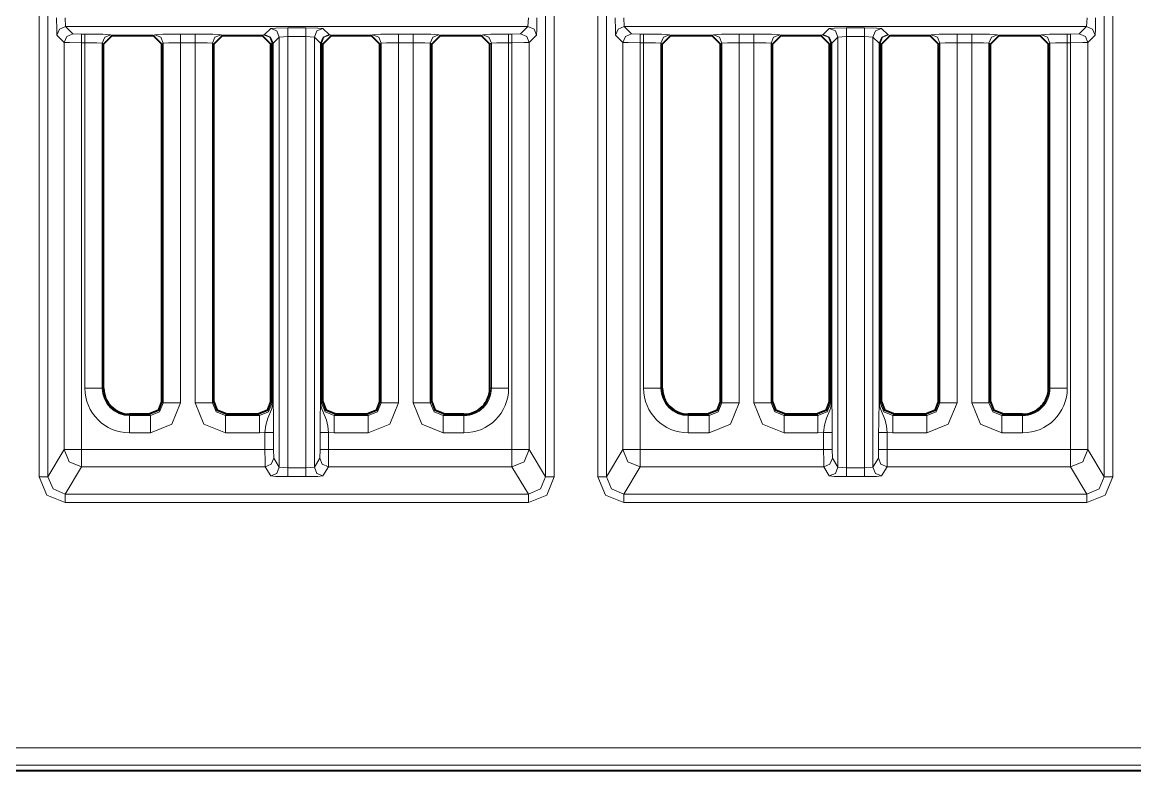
# Model space of a CAD drawing. Header units: millimetres. Extents: x 0 to 2941, y -405 to 1422.
# Drawn here: x 450.8 to 515.1, y 125.7 to 169 of the extents above; entities that cross this region are included whole.
import ezdxf

# ---------------------------------------------------------------- set-up
doc = ezdxf.new("R2010")
doc.units = ezdxf.units.MM
doc.layers.add('FINE', color=9, linetype='Continuous')
doc.layers.add('OUTLINE', color=7, linetype='Continuous')

msp = doc.modelspace()

# ---------------------------------------------------------------- linework, layer by layer
at = {"layer": 'FINE', "lineweight": 9}
for p, q in [((481.054, 196.178), (481.054, 142.712)), ((481.553, 142.712), (481.553, 196.033)), ((484.579, 142.712), (484.579, 196.178)), ((513.853, 142.712), (513.853, 196.033)), ((453.303, 168.755), (453.278, 169.255)), ((480.055, 169.255), (480.03, 168.755)), ((485.603, 168.755), (485.578, 169.255)), ((512.356, 169.255), (512.33, 168.755)), ((453.303, 168.755), (480.03, 168.755)), ((453.723, 168.335), (453.303, 168.755)), ((468.539, 168.293), (468.182, 168.651)), ((485.603, 168.755), (512.33, 168.755)), ((486.023, 168.335), (485.603, 168.755)), ((497.457, 168.651), (497.1, 168.293)), ((500.839, 168.293), (500.482, 168.651)), ((512.33, 168.755), (511.91, 168.335)), ((452.803, 168.256), (453.223, 167.835)), ((458.452, 168.285), (458.37, 168.244)), ((460.79, 168.323), (459.95, 168.323)), ((464.752, 168.285), (464.67, 168.244)), ((465.657, 168.151), (466.157, 168.176)), ((466.157, 143.217), (466.157, 168.176)), ((466.157, 168.176), (467.182, 168.176)), ((467.182, 168.176), (467.182, 143.217)), ((467.182, 168.176), (467.682, 168.151)), ((467.682, 168.151), (468.04, 167.794)), ((468.588, 168.285), (468.539, 168.293)), ((468.67, 168.244), (468.588, 168.285)), ((471.052, 168.285), (470.97, 168.244)), ((473.39, 168.323), (472.55, 168.323)), ((474.97, 168.244), (474.888, 168.285)), ((477.417, 168.285), (477.335, 168.244)), ((479.11, 168.323), (478.915, 168.323)), ((480.11, 167.835), (480.53, 168.256)), ((485.103, 168.256), (485.523, 167.835)), ((486.523, 168.323), (486.023, 168.335)), ((486.719, 168.323), (486.523, 168.323)), ((490.752, 168.285), (490.67, 168.244)), ((493.09, 168.323), (492.25, 168.323)), ((494.67, 168.244), (494.588, 168.285)), ((497.052, 168.285), (496.97, 168.244)), ((497.1, 168.293), (497.052, 168.285)), ((497.6, 167.794), (497.957, 168.151)), ((497.957, 168.151), (498.457, 168.176)), ((497.957, 168.151), (497.957, 143.259)), ((498.457, 143.217), (498.457, 168.176)), ((498.457, 168.176), (499.483, 168.176)), ((499.483, 168.176), (499.483, 143.217)), ((499.483, 168.176), (499.982, 168.151)), ((499.982, 143.259), (499.982, 168.151)), ((499.982, 168.151), (500.34, 167.794)), ((500.888, 168.285), (500.839, 168.293)), ((500.97, 168.244), (500.888, 168.285)), ((503.352, 168.285), (503.27, 168.244)), ((507.27, 168.244), (507.187, 168.285)), ((509.717, 168.285), (509.635, 168.244)), ((511.41, 168.323), (511.215, 168.323)), ((511.91, 168.335), (511.41, 168.323)), ((512.41, 167.835), (512.83, 168.256)), ((453.223, 167.835), (453.223, 144.285)), ((454.223, 144.285), (454.223, 167.823)), ((454.223, 167.823), (454.419, 167.823)), ((454.419, 167.823), (454.419, 147.828)), ((455.417, 147.828), (455.417, 167.785)), ((455.417, 167.785), (455.498, 167.745)), ((458.87, 167.745), (458.951, 167.785)), ((460.79, 167.823), (460.79, 146.995)), ((461.788, 146.995), (461.788, 167.785)), ((461.788, 167.785), (461.87, 167.745)), ((465.17, 167.745), (465.251, 167.785)), ((465.251, 167.785), (465.283, 167.794)), ((465.251, 167.785), (465.251, 146.995)), ((465.283, 167.794), (465.283, 146.995)), ((465.3, 146.995), (465.3, 167.794)), ((468.04, 167.794), (468.04, 146.995)), ((468.056, 146.995), (468.056, 167.794)), ((468.056, 167.794), (468.088, 167.785)), ((468.088, 146.995), (468.088, 167.785)), ((468.088, 167.785), (468.17, 167.745)), ((471.47, 167.745), (471.551, 167.785)), ((472.55, 146.995), (472.55, 167.823)), ((474.388, 146.995), (474.388, 167.785)), ((474.388, 167.785), (474.47, 167.745)), ((478.915, 147.828), (478.915, 167.823)), ((480.11, 144.285), (480.11, 167.835)), ((485.523, 167.835), (485.523, 144.285)), ((486.523, 144.285), (486.523, 167.823)), ((486.523, 167.823), (486.719, 167.823)), ((486.719, 167.823), (486.719, 147.828)), ((491.17, 167.745), (491.251, 167.785)), ((491.251, 167.785), (491.251, 146.995)), ((492.25, 167.823), (493.09, 167.823)), ((492.25, 146.995), (492.25, 167.823)), ((493.09, 167.823), (493.09, 146.995)), ((494.088, 146.995), (494.088, 167.785)), ((494.088, 167.785), (494.17, 167.745)), ((497.47, 167.745), (497.551, 167.785)), ((497.551, 167.785), (497.583, 167.794)), ((497.551, 167.785), (497.551, 146.995)), ((497.583, 167.794), (497.583, 146.995)), ((497.6, 146.995), (497.6, 167.794)), ((500.34, 167.794), (500.34, 146.995)), ((500.356, 146.995), (500.356, 167.794)), ((500.356, 167.794), (500.388, 167.785)), ((500.388, 167.785), (500.47, 167.745)), ((500.388, 146.995), (500.388, 167.785)), ((504.85, 146.995), (504.85, 167.823)), ((504.85, 167.823), (505.69, 167.823)), ((505.69, 167.823), (505.69, 146.995)), ((510.135, 167.745), (510.216, 167.785)), ((510.216, 167.785), (510.216, 147.828)), ((511.215, 147.828), (511.215, 167.823)), ((455.498, 147.828), (455.417, 147.828)), ((477.916, 147.828), (477.835, 147.828)), ((510.216, 147.828), (510.135, 147.828)), ((461.87, 147.077), (461.788, 146.995)), ((465.251, 146.995), (465.17, 147.077)), ((468.17, 147.077), (468.088, 146.995)), ((474.47, 147.077), (474.388, 146.995)), ((491.251, 146.995), (491.17, 147.077)), ((494.17, 147.077), (494.088, 146.995)), ((497.551, 146.995), (497.47, 147.077)), ((500.47, 147.077), (500.388, 146.995)), ((503.851, 146.995), (503.77, 147.077)), ((456.998, 146.246), (456.998, 146.328)), ((464.421, 146.328), (464.502, 146.246)), ((468.837, 146.246), (468.919, 146.328)), ((470.802, 146.246), (468.837, 146.246)), ((470.721, 146.328), (470.802, 146.246)), ((476.335, 146.328), (476.335, 146.246)), ((494.837, 146.246), (494.919, 146.328)), ((496.802, 146.246), (494.837, 146.246)), ((496.721, 146.328), (496.802, 146.246)), ((501.137, 146.246), (501.219, 146.328)), ((503.102, 146.246), (501.137, 146.246)), ((503.021, 146.328), (503.102, 146.246)), ((507.437, 146.246), (507.519, 146.328)), ((508.635, 146.246), (507.437, 146.246)), ((508.635, 146.328), (508.635, 146.246)), ((456.998, 145.248), (458.202, 145.248)), ((462.537, 145.248), (464.502, 145.248)), ((464.502, 145.248), (464.829, 145.278)), ((465.329, 144.285), (465.329, 145.278)), ((468.837, 145.248), (470.802, 145.248)), ((489.299, 145.248), (490.502, 145.248)), ((494.837, 145.248), (496.802, 145.248)), ((496.802, 145.248), (497.129, 145.278)), ((497.129, 145.278), (497.129, 144.285)), ((497.629, 144.285), (497.629, 145.278)), ((500.31, 145.278), (500.31, 144.285)), ((500.81, 144.285), (500.81, 145.278)), ((500.81, 145.278), (501.137, 145.248)), ((507.437, 145.248), (508.635, 145.248)), ((465.341, 143.786), (465.329, 144.285)), ((479.11, 144.285), (468.51, 144.285)), ((481.054, 142.712), (480.11, 144.285)), ((485.523, 144.285), (484.579, 142.712)), ((497.129, 144.285), (486.523, 144.285)), ((497.641, 143.786), (497.629, 144.285)), ((500.31, 144.285), (500.298, 143.786)), ((511.41, 144.285), (500.81, 144.285)), ((465.657, 143.259), (465.341, 143.786)), ((497.957, 143.259), (497.641, 143.786)), ((500.298, 143.786), (499.982, 143.259)), ((453.279, 141.711), (454.223, 143.286)), ((454.223, 143.286), (464.842, 143.286)), ((464.842, 143.286), (465.157, 142.76)), ((466.157, 143.217), (465.657, 143.259)), ((467.182, 143.217), (466.157, 143.217)), ((467.682, 143.259), (467.182, 143.217)), ((497.141, 143.286), (497.457, 142.76)), ((498.457, 143.217), (497.957, 143.259)), ((499.483, 143.217), (498.457, 143.217)), ((499.982, 143.259), (499.483, 143.217)), ((500.482, 142.76), (500.798, 143.286)), ((466.157, 142.717), (467.182, 142.717)), ((498.457, 142.717), (499.483, 142.717)), ((681.54, 127.031), (131.567, 127.031))]:
    msp.add_line(p, q, dxfattribs=at)
for points in [[(451.78, 196.033), (451.78, 142.712), (452.219, 141.651), (453.279, 141.212)], [(453.223, 144.285), (452.28, 142.712), (452.28, 196.178)], [(484.08, 196.033), (484.08, 142.712), (484.519, 141.651), (485.579, 141.212)], [(513.354, 196.178), (513.354, 142.712), (512.41, 144.285), (512.41, 167.835)], [(452.778, 169.255), (452.785, 168.557), (452.803, 168.256)], [(480.53, 168.256), (480.548, 168.557), (480.555, 169.255)], [(485.078, 169.255), (485.085, 168.557), (485.103, 168.256)], [(512.83, 168.256), (512.848, 168.557), (512.855, 169.255)], [(453.303, 168.755), (452.95, 168.609), (452.803, 168.256)], [(465.157, 168.651), (464.8, 168.293), (464.752, 168.285)], [(467.182, 168.676), (466.157, 168.676), (465.459, 168.669), (465.157, 168.651)], [(465.157, 168.651), (465.51, 168.504), (465.657, 168.151)], [(466.157, 168.676), (466.157, 168.525), (466.157, 168.176)], [(467.182, 168.676), (467.182, 168.525), (467.182, 168.176)], [(468.182, 168.651), (467.88, 168.669), (467.182, 168.676)], [(468.182, 168.651), (467.829, 168.504), (467.682, 168.151)], [(480.03, 168.755), (479.61, 168.335), (479.11, 168.323)], [(480.03, 168.755), (480.383, 168.609), (480.53, 168.256)], [(485.603, 168.755), (485.25, 168.609), (485.103, 168.256)], [(499.483, 168.676), (498.457, 168.676), (497.759, 168.669), (497.457, 168.651)], [(497.457, 168.651), (497.81, 168.504), (497.957, 168.151)], [(498.457, 168.676), (498.457, 168.525), (498.457, 168.176)], [(499.483, 168.676), (499.483, 168.525), (499.483, 168.176)], [(500.482, 168.651), (500.18, 168.669), (499.483, 168.676)], [(500.482, 168.651), (500.129, 168.504), (499.982, 168.151)], [(512.33, 168.755), (512.683, 168.609), (512.83, 168.256)], [(453.723, 168.335), (453.37, 168.189), (453.223, 167.835)], [(454.419, 168.323), (454.223, 168.323), (453.723, 168.335)], [(454.223, 168.323), (454.223, 168.172), (454.223, 167.823)], [(454.419, 168.323), (454.419, 168.172), (454.419, 167.823)], [(455.999, 168.244), (455.916, 168.285), (455.451, 168.312), (454.419, 168.323)], [(455.916, 168.285), (455.564, 168.139), (455.417, 167.785)], [(459.95, 168.323), (458.917, 168.312), (458.452, 168.285)], [(458.951, 167.785), (458.804, 168.139), (458.452, 168.285)], [(459.95, 168.323), (459.95, 168.172), (459.95, 167.823)], [(460.79, 168.323), (460.79, 168.172), (460.79, 167.823)], [(462.37, 168.244), (462.288, 168.285), (461.822, 168.312), (460.79, 168.323)], [(462.288, 168.285), (461.935, 168.139), (461.788, 167.785)], [(464.752, 168.285), (465.104, 168.139), (465.251, 167.785)], [(464.8, 168.293), (465.153, 168.147), (465.3, 167.794)], [(464.8, 168.293), (465.14, 168.146), (465.283, 167.794)], [(465.3, 167.794), (465.657, 168.151), (465.657, 143.259)], [(467.998, 143.786), (467.682, 143.259), (467.682, 168.151)], [(468.539, 168.293), (468.186, 168.147), (468.04, 167.794)], [(468.539, 168.293), (468.199, 168.146), (468.056, 167.794)], [(468.588, 168.285), (468.235, 168.139), (468.088, 167.785)], [(472.55, 168.323), (471.517, 168.312), (471.052, 168.285)], [(471.551, 167.785), (471.405, 168.139), (471.052, 168.285)], [(472.55, 167.823), (472.55, 168.172), (472.55, 168.323)], [(473.39, 168.323), (473.39, 168.172), (473.39, 167.823)], [(474.888, 168.285), (474.422, 168.312), (473.39, 168.323)], [(474.888, 168.285), (474.535, 168.139), (474.388, 167.785)], [(478.915, 168.323), (477.882, 168.312), (477.417, 168.285)], [(477.916, 167.785), (477.769, 168.139), (477.417, 168.285)], [(478.915, 167.823), (478.915, 168.172), (478.915, 168.323)], [(479.11, 168.323), (479.11, 168.172), (479.11, 167.823)], [(479.61, 168.335), (479.963, 168.189), (480.11, 167.835)], [(486.023, 168.335), (485.67, 168.189), (485.523, 167.835)], [(486.523, 168.323), (486.523, 168.172), (486.523, 167.823)], [(486.719, 168.323), (486.719, 168.172), (486.719, 167.823)], [(488.298, 168.244), (488.216, 168.285), (487.751, 168.312), (486.719, 168.323)], [(488.216, 168.285), (487.864, 168.139), (487.717, 167.785)], [(492.25, 168.323), (491.217, 168.312), (490.752, 168.285)], [(491.251, 167.785), (491.104, 168.139), (490.752, 168.285)], [(492.25, 167.823), (492.25, 168.172), (492.25, 168.323)], [(493.09, 167.823), (493.09, 168.172), (493.09, 168.323)], [(494.588, 168.285), (494.122, 168.312), (493.09, 168.323)], [(494.588, 168.285), (494.235, 168.139), (494.088, 167.785)], [(497.052, 168.285), (497.405, 168.139), (497.551, 167.785)], [(497.1, 168.293), (497.453, 168.147), (497.6, 167.794)], [(497.1, 168.293), (497.44, 168.146), (497.583, 167.794)], [(500.839, 168.293), (500.486, 168.147), (500.34, 167.794)], [(500.839, 168.293), (500.499, 168.146), (500.356, 167.794)], [(500.888, 168.285), (500.535, 168.139), (500.388, 167.785)], [(505.69, 168.323), (504.85, 168.323), (503.817, 168.312), (503.352, 168.285)], [(503.851, 167.785), (503.704, 168.139), (503.352, 168.285)], [(504.85, 167.823), (504.85, 168.172), (504.85, 168.323)], [(505.69, 167.823), (505.69, 168.172), (505.69, 168.323)], [(507.187, 168.285), (506.722, 168.312), (505.69, 168.323)], [(506.688, 167.785), (506.835, 168.139), (507.187, 168.285)], [(511.215, 168.323), (510.182, 168.312), (509.717, 168.285)], [(510.216, 167.785), (510.07, 168.139), (509.717, 168.285)], [(511.215, 167.823), (511.215, 168.172), (511.215, 168.323)], [(511.41, 168.323), (511.41, 168.172), (511.41, 167.823)], [(511.91, 168.335), (512.263, 168.189), (512.41, 167.835)], [(453.223, 167.835), (453.525, 167.826), (454.223, 167.823)], [(454.419, 167.823), (455.107, 167.812), (455.417, 167.785)], [(458.951, 167.785), (458.951, 146.995), (458.87, 147.077)], [(458.951, 167.785), (459.261, 167.812), (459.95, 167.823)], [(459.95, 146.995), (459.95, 167.823), (460.79, 167.823)], [(460.79, 167.823), (461.478, 167.812), (461.788, 167.785)], [(465.283, 167.794), (465.295, 167.794), (465.3, 167.794)], [(468.04, 167.794), (468.045, 167.794), (468.056, 167.794)], [(471.551, 167.785), (471.551, 146.995), (471.47, 147.077)], [(471.551, 167.785), (471.861, 167.812), (472.55, 167.823)], [(472.55, 167.823), (473.39, 167.823), (473.39, 146.995), (473.901, 145.759), (475.137, 145.248)], [(473.39, 167.823), (474.078, 167.812), (474.388, 167.785)], [(477.835, 167.745), (477.916, 167.785), (477.916, 147.828)], [(477.916, 167.785), (478.226, 167.812), (478.915, 167.823)], [(478.915, 167.823), (479.11, 167.823), (479.11, 144.285)], [(479.11, 167.823), (479.808, 167.826), (480.11, 167.835)], [(485.523, 167.835), (485.825, 167.826), (486.523, 167.823)], [(486.719, 167.823), (487.407, 167.812), (487.717, 167.785)], [(487.799, 147.828), (487.717, 147.828), (487.717, 167.785), (487.799, 167.745)], [(491.251, 167.785), (491.561, 167.812), (492.25, 167.823)], [(493.09, 167.823), (493.778, 167.812), (494.088, 167.785)], [(497.583, 167.794), (497.595, 167.794), (497.6, 167.794)], [(500.34, 167.794), (500.344, 167.794), (500.356, 167.794)], [(503.77, 167.745), (503.851, 167.785), (503.851, 146.995)], [(503.851, 167.785), (504.161, 167.812), (504.85, 167.823)], [(505.69, 167.823), (506.378, 167.812), (506.688, 167.785)], [(506.77, 147.077), (506.688, 146.995), (506.688, 167.785), (506.77, 167.745)], [(510.216, 167.785), (510.526, 167.812), (511.215, 167.823)], [(511.215, 167.823), (511.41, 167.823), (511.41, 144.285)], [(511.41, 167.823), (512.108, 167.826), (512.41, 167.835)], [(454.419, 147.828), (455.107, 147.828), (455.417, 147.828)], [(478.915, 147.828), (478.226, 147.828), (477.916, 147.828)], [(486.719, 147.828), (487.407, 147.828), (487.717, 147.828)], [(510.216, 147.828), (510.526, 147.828), (511.215, 147.828)], [(458.951, 146.995), (458.733, 146.464), (458.202, 146.246)], [(458.202, 145.248), (459.438, 145.759), (459.95, 146.995)], [(459.95, 146.995), (459.261, 146.995), (458.951, 146.995)], [(460.79, 146.995), (461.478, 146.995), (461.788, 146.995)], [(460.79, 146.995), (461.301, 145.759), (462.537, 145.248)], [(462.537, 146.246), (462.006, 146.464), (461.788, 146.995)], [(465.251, 146.995), (465.033, 146.464), (464.502, 146.246)], [(465.283, 146.995), (465.281, 146.925), (465.272, 146.838), (465.212, 146.599), (464.99, 146.099), (464.879, 145.685), (464.829, 145.278)], [(465.251, 146.995), (465.262, 146.995), (465.283, 146.995)], [(465.283, 146.995), (465.295, 146.995), (465.3, 146.995)], [(465.329, 145.278), (465.326, 145.87), (465.317, 146.418), (465.304, 146.826), (465.3, 146.934), (465.3, 146.968), (465.3, 146.995)], [(468.04, 146.995), (468.04, 146.983), (468.039, 146.956), (468.038, 146.896), (468.036, 146.847), (468.034, 146.773), (468.02, 146.279), (468.013, 145.809), (468.01, 145.278)], [(468.056, 146.995), (468.045, 146.995), (468.04, 146.995)], [(468.056, 146.995), (468.078, 146.995), (468.088, 146.995)], [(468.51, 145.278), (468.467, 145.642), (468.389, 145.985), (468.164, 146.503), (468.114, 146.64), (468.084, 146.747), (468.061, 146.892), (468.057, 146.963), (468.056, 146.995)], [(468.837, 146.246), (468.306, 146.464), (468.088, 146.995)], [(471.551, 146.995), (471.333, 146.464), (470.802, 146.246)], [(470.802, 145.248), (472.038, 145.759), (472.55, 146.995)], [(471.551, 146.995), (471.861, 146.995), (472.55, 146.995)], [(474.388, 146.995), (474.078, 146.995), (473.39, 146.995)], [(475.137, 146.246), (474.606, 146.464), (474.388, 146.995)], [(491.251, 146.995), (491.033, 146.464), (490.502, 146.246)], [(490.502, 145.248), (491.738, 145.759), (492.25, 146.995)], [(492.25, 146.995), (491.561, 146.995), (491.251, 146.995)], [(493.09, 146.995), (493.778, 146.995), (494.088, 146.995)], [(493.09, 146.995), (493.601, 145.759), (494.837, 145.248)], [(494.837, 146.246), (494.306, 146.464), (494.088, 146.995)], [(497.551, 146.995), (497.333, 146.464), (496.802, 146.246)], [(497.583, 146.995), (497.581, 146.925), (497.572, 146.838), (497.512, 146.599), (497.29, 146.099), (497.179, 145.685), (497.129, 145.278)], [(497.551, 146.995), (497.562, 146.995), (497.583, 146.995)], [(497.583, 146.995), (497.595, 146.995), (497.6, 146.995)], [(497.629, 145.278), (497.626, 145.87), (497.616, 146.418), (497.604, 146.826), (497.6, 146.934), (497.6, 146.968), (497.6, 146.995)], [(500.34, 146.995), (500.34, 146.983), (500.339, 146.956), (500.338, 146.896), (500.336, 146.847), (500.334, 146.773), (500.32, 146.279), (500.313, 145.809), (500.31, 145.278)], [(500.356, 146.995), (500.344, 146.995), (500.34, 146.995)], [(500.81, 145.278), (500.767, 145.642), (500.689, 145.985), (500.465, 146.503), (500.413, 146.64), (500.384, 146.747), (500.361, 146.892), (500.357, 146.963), (500.356, 146.995)], [(500.356, 146.995), (500.377, 146.995), (500.388, 146.995)], [(501.137, 146.246), (500.606, 146.464), (500.388, 146.995)], [(501.137, 145.248), (503.102, 145.248), (504.338, 145.759), (504.85, 146.995)], [(503.851, 146.995), (503.633, 146.464), (503.102, 146.246)], [(503.851, 146.995), (504.161, 146.995), (504.85, 146.995)], [(505.69, 146.995), (506.378, 146.995), (506.688, 146.995)], [(505.69, 146.995), (506.201, 145.759), (507.437, 145.248)], [(507.437, 146.246), (506.906, 146.464), (506.688, 146.995)], [(458.121, 146.328), (458.202, 146.246), (456.998, 146.246)], [(456.998, 145.248), (456.998, 145.936), (456.998, 146.246)], [(458.202, 145.248), (458.202, 145.936), (458.202, 146.246)], [(464.502, 146.246), (462.537, 146.246), (462.619, 146.328)], [(462.537, 146.246), (462.537, 145.936), (462.537, 145.248)], [(464.502, 146.246), (464.502, 145.936), (464.502, 145.248)], [(468.837, 146.246), (468.837, 145.936), (468.837, 145.248)], [(470.802, 146.246), (470.802, 145.936), (470.802, 145.248)], [(476.335, 146.246), (475.137, 146.246), (475.219, 146.328)], [(475.137, 146.246), (475.137, 145.936), (475.137, 145.248)], [(476.335, 145.248), (476.335, 145.936), (476.335, 146.246)], [(490.421, 146.328), (490.502, 146.246), (489.299, 146.246), (489.299, 146.328)], [(489.299, 145.248), (489.299, 145.936), (489.299, 146.246)], [(490.502, 145.248), (490.502, 145.936), (490.502, 146.246)], [(494.837, 146.246), (494.837, 145.936), (494.837, 145.248)], [(496.802, 146.246), (496.802, 145.936), (496.802, 145.248)], [(501.137, 146.246), (501.137, 145.936), (501.137, 145.248)], [(503.102, 146.246), (503.102, 145.936), (503.102, 145.248)], [(507.437, 145.248), (507.437, 145.936), (507.437, 146.246)], [(508.635, 146.246), (508.635, 145.936), (508.635, 145.248)], [(464.829, 145.278), (464.829, 144.285), (454.223, 144.285)], [(464.829, 145.278), (465.178, 145.278), (465.329, 145.278)], [(468.01, 145.278), (468.01, 144.285), (467.998, 143.786)], [(468.51, 145.278), (468.161, 145.278), (468.01, 145.278)], [(468.51, 144.285), (468.51, 145.278), (468.837, 145.248)], [(497.129, 145.278), (497.478, 145.278), (497.629, 145.278)], [(500.81, 145.278), (500.461, 145.278), (500.31, 145.278)], [(453.223, 144.285), (453.525, 144.285), (454.223, 144.285)], [(453.223, 144.285), (453.516, 143.579), (454.223, 143.286)], [(454.223, 143.286), (454.223, 143.593), (454.223, 144.285)], [(464.829, 144.285), (465.178, 144.285), (465.329, 144.285)], [(464.829, 144.285), (464.833, 143.593), (464.842, 143.286)], [(468.51, 144.285), (468.161, 144.285), (468.01, 144.285)], [(468.498, 143.286), (468.507, 143.593), (468.51, 144.285)], [(479.11, 144.285), (479.808, 144.285), (480.11, 144.285)], [(479.11, 143.286), (479.817, 143.579), (480.11, 144.285)], [(479.11, 143.286), (479.11, 143.593), (479.11, 144.285)], [(485.523, 144.285), (485.817, 143.579), (486.523, 143.286)], [(486.523, 143.286), (486.523, 143.593), (486.523, 144.285), (485.825, 144.285), (485.523, 144.285)], [(497.129, 144.285), (497.478, 144.285), (497.629, 144.285)], [(497.129, 144.285), (497.133, 143.593), (497.141, 143.286)], [(500.81, 144.285), (500.461, 144.285), (500.31, 144.285)], [(500.798, 143.286), (511.41, 143.286), (511.41, 143.593), (511.41, 144.285)], [(500.798, 143.286), (500.807, 143.593), (500.81, 144.285)], [(511.41, 143.286), (512.117, 143.579), (512.41, 144.285)], [(512.41, 144.285), (512.108, 144.285), (511.41, 144.285)], [(464.842, 143.286), (465.195, 143.432), (465.341, 143.786)], [(468.498, 143.286), (468.144, 143.432), (467.998, 143.786)], [(497.141, 143.286), (497.495, 143.432), (497.641, 143.786)], [(500.798, 143.286), (500.445, 143.432), (500.298, 143.786)], [(479.11, 143.286), (480.055, 141.711), (453.279, 141.711)], [(465.157, 142.76), (465.51, 142.906), (465.657, 143.259)], [(466.157, 142.717), (466.157, 142.871), (466.157, 143.217)], [(467.182, 142.717), (467.182, 142.871), (467.182, 143.217)], [(468.182, 142.76), (467.829, 142.906), (467.682, 143.259)], [(468.182, 142.76), (468.498, 143.286), (479.11, 143.286)], [(485.579, 141.711), (486.523, 143.286), (497.141, 143.286)], [(511.41, 143.286), (512.355, 141.711), (485.579, 141.711)], [(497.457, 142.76), (497.81, 142.906), (497.957, 143.259)], [(498.457, 142.717), (498.457, 142.871), (498.457, 143.217)], [(499.483, 142.717), (499.483, 142.871), (499.483, 143.217)], [(500.482, 142.76), (500.129, 142.906), (499.982, 143.259)], [(451.78, 142.712), (452.129, 142.712), (452.28, 142.712)], [(453.279, 141.711), (452.572, 142.004), (452.28, 142.712)], [(453.279, 141.212), (480.055, 141.212), (481.115, 141.651), (481.553, 142.712)], [(465.157, 142.76), (465.459, 142.73), (466.157, 142.717)], [(467.182, 142.717), (467.88, 142.73), (468.182, 142.76)], [(481.054, 142.712), (480.761, 142.004), (480.055, 141.711)], [(481.054, 142.712), (481.205, 142.712), (481.553, 142.712)], [(484.579, 142.712), (484.429, 142.712), (484.08, 142.712)], [(485.579, 141.711), (484.872, 142.004), (484.579, 142.712)], [(485.579, 141.212), (512.355, 141.212), (513.414, 141.651), (513.853, 142.712)], [(497.457, 142.76), (497.759, 142.73), (498.457, 142.717)], [(499.483, 142.717), (500.18, 142.73), (500.482, 142.76)], [(513.354, 142.712), (513.061, 142.004), (512.355, 141.711)], [(513.853, 142.712), (513.504, 142.712), (513.354, 142.712)], [(453.279, 141.212), (453.279, 141.558), (453.279, 141.711)], [(480.055, 141.212), (480.055, 141.558), (480.055, 141.711)], [(485.579, 141.212), (485.579, 141.558), (485.579, 141.711)], [(512.355, 141.212), (512.355, 141.558), (512.355, 141.711)], [(131.567, 125.699), (131.567, 126.031), (681.54, 126.031)]]:
    msp.add_lwpolyline(points, dxfattribs=at)
for points in [[(454.419, 147.828, 0.414204), (456.998, 145.248)], [(455.417, 147.828, 0.414182), (456.998, 146.246)], [(475.137, 145.248), (476.335, 145.248, 0.414209), (478.915, 147.828)], [(476.335, 146.246, 0.414222), (477.916, 147.828)], [(486.719, 147.828, 0.414204), (489.299, 145.248)], [(487.717, 147.828, 0.414182), (489.299, 146.246)], [(508.635, 146.246, 0.414222), (510.216, 147.828)], [(508.635, 145.248, 0.414209), (511.215, 147.828)]]:
    msp.add_lwpolyline(points, format="xyb", dxfattribs=at)
at = {"layer": 'OUTLINE', "lineweight": 40}
for p, q in [((455.498, 167.745), (455.999, 168.244)), ((455.999, 168.244), (458.37, 168.244)), ((458.37, 168.244), (458.87, 167.745)), ((461.87, 167.745), (462.37, 168.244)), ((468.17, 167.745), (468.67, 168.244)), ((468.67, 168.244), (470.97, 168.244)), ((470.97, 168.244), (471.47, 167.745)), ((474.47, 167.745), (474.97, 168.244)), ((474.97, 168.244), (477.335, 168.244)), ((477.335, 168.244), (477.835, 167.745)), ((487.799, 167.745), (488.298, 168.244)), ((494.17, 167.745), (494.67, 168.244)), ((500.47, 167.745), (500.97, 168.244)), ((500.97, 168.244), (503.27, 168.244)), ((503.27, 168.244), (503.77, 167.745)), ((506.77, 167.745), (507.27, 168.244)), ((455.498, 147.828), (455.498, 167.745)), ((458.87, 147.077), (458.87, 167.745)), ((461.87, 147.077), (461.87, 167.745)), ((465.17, 147.077), (465.17, 167.745)), ((468.17, 147.077), (468.17, 167.745)), ((471.47, 147.077), (471.47, 167.745)), ((474.47, 147.077), (474.47, 167.745)), ((477.835, 147.828), (477.835, 167.745)), ((487.799, 147.828), (487.799, 167.745)), ((491.17, 147.077), (491.17, 167.745)), ((494.17, 147.077), (494.17, 167.745)), ((497.47, 147.077), (497.47, 167.745)), ((500.47, 147.077), (500.47, 167.745)), ((503.77, 147.077), (503.77, 167.745)), ((506.77, 147.077), (506.77, 167.745)), ((510.135, 147.828), (510.135, 167.745)), ((458.121, 146.328), (456.998, 146.328)), ((476.335, 146.328), (475.219, 146.328)), ((490.421, 146.328), (489.299, 146.328)), ((503.021, 146.328), (501.219, 146.328)), ((508.635, 146.328), (507.519, 146.328)), ((1261.567, 125.699), (131.567, 125.699))]:
    msp.add_line(p, q, dxfattribs=at)
for points in [[(462.37, 168.244), (464.67, 168.244), (465.17, 167.745)], [(488.298, 168.244), (490.67, 168.244), (491.17, 167.745)], [(494.67, 168.244), (496.97, 168.244), (497.47, 167.745)], [(507.27, 168.244), (509.635, 168.244), (510.135, 167.745)], [(458.87, 147.077), (458.65, 146.547), (458.121, 146.328)], [(464.421, 146.328), (462.619, 146.328), (462.089, 146.547), (461.87, 147.077)], [(465.17, 147.077), (464.95, 146.547), (464.421, 146.328)], [(470.721, 146.328), (468.919, 146.328), (468.389, 146.547), (468.17, 147.077)], [(471.47, 147.077), (471.25, 146.547), (470.721, 146.328)], [(475.219, 146.328), (474.689, 146.547), (474.47, 147.077)], [(491.17, 147.077), (490.95, 146.547), (490.421, 146.328)], [(496.721, 146.328), (494.919, 146.328), (494.389, 146.547), (494.17, 147.077)], [(497.47, 147.077), (497.25, 146.547), (496.721, 146.328)], [(501.219, 146.328), (500.689, 146.547), (500.47, 147.077)], [(503.77, 147.077), (503.55, 146.547), (503.021, 146.328)], [(507.519, 146.328), (506.989, 146.547), (506.77, 147.077)]]:
    msp.add_lwpolyline(points, dxfattribs=at)
for points in [[(455.499, 147.828, 0.414188), (456.998, 146.328)], [(476.335, 146.328, 0.414214), (477.835, 147.828)], [(487.799, 147.828, 0.414214), (489.299, 146.328)], [(508.635, 146.328, 0.414214), (510.135, 147.828)]]:
    msp.add_lwpolyline(points, format="xyb", dxfattribs=at)

doc.saveas('drawing.dxf')
